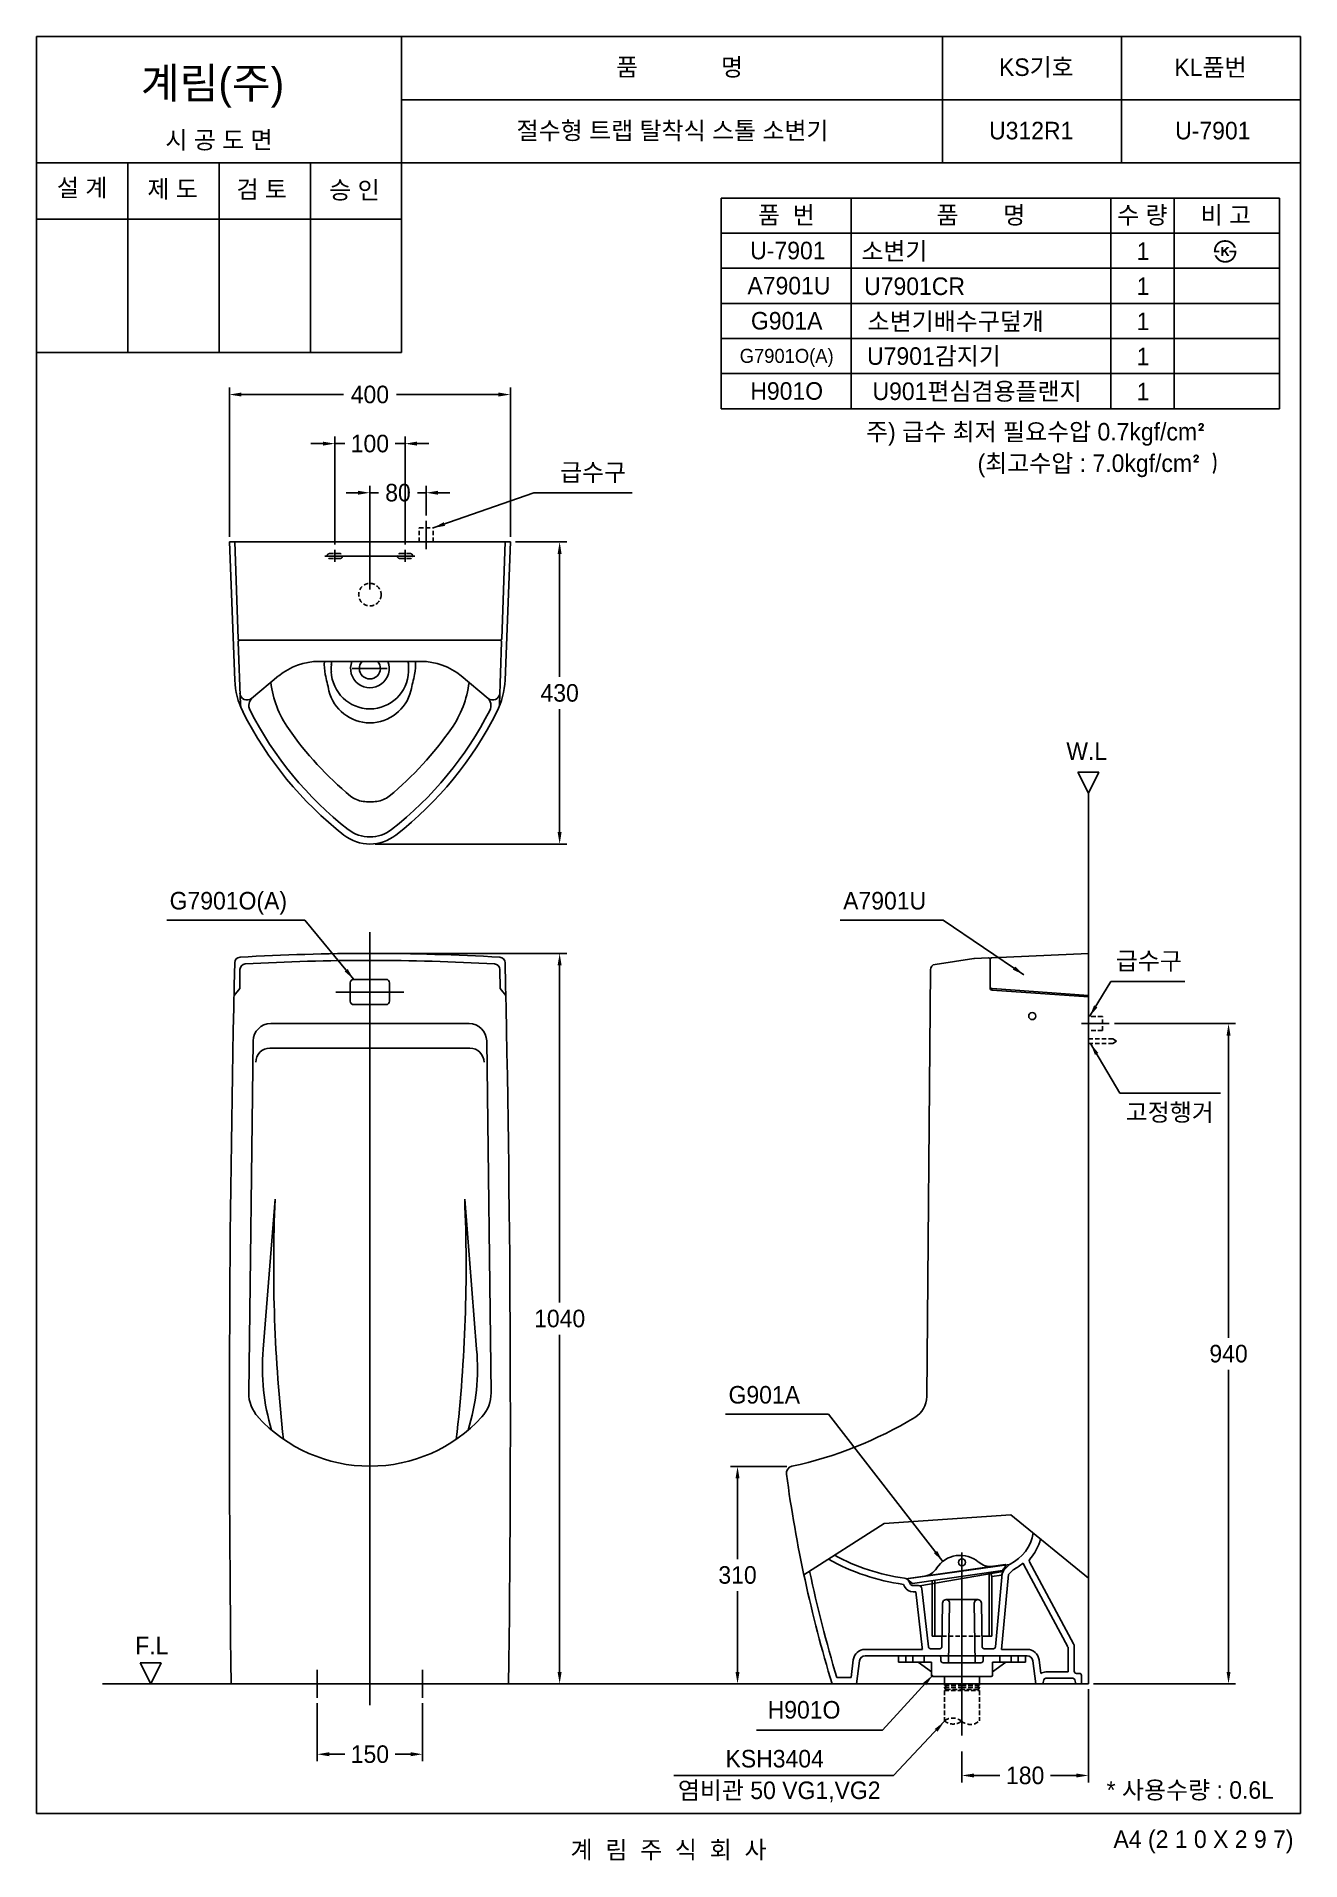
# Model space of a CAD drawing. Header units: millimetres. Extents: x 0 to 1800, y -67 to 2530.
import ezdxf
from ezdxf.enums import TextEntityAlignment as Align
from ezdxf.lldxf.tags import DXFTag

# ---------------------------------------------------------------- set-up
doc = ezdxf.new("R2010")
doc.units = ezdxf.units.MM
doc.linetypes.add('DASHED2', pattern=[9.525, 6.35, -3.175])
for name, color, linetype in [('TEXT', 7, 'Continuous'), ('내부선 및 부속', 4, 'Continuous'), ('도각라인', 255, 'Continuous'), ('외형선', 3, 'Continuous'), ('점선', 6, 'DASHED2'), ('중심선', 1, 'DASHED'), ('치수선', 7, 'Continuous')]:
    doc.layers.add(name, color=color, linetype=linetype)
doc.styles.add('____', font='')
doc.styles.add('타이틀', font='H2GTRM.TTF', dxfattribs={"height": 25})
doc.styles.get('____').set_extended_font_data('굴림')
tags = doc.linetypes.add('DASHDOT', pattern=[70, 31, -13, 13, -13]).pattern_tags.tags
tags[10:11] = [DXFTag(74, 4), DXFTag(75, 0), DXFTag(340, '0'), DXFTag(46, 0.0), DXFTag(50, 0.0), DXFTag(44, 0.0), DXFTag(45, 0.0)]
tags[8:9] = [DXFTag(74, 4), DXFTag(75, 0), DXFTag(340, '0'), DXFTag(46, 0.0), DXFTag(50, 0.0), DXFTag(44, 0.0), DXFTag(45, 0.0)]
tags[6:7] = [DXFTag(74, 4), DXFTag(75, 0), DXFTag(340, '0'), DXFTag(46, 0.0), DXFTag(50, 0.0), DXFTag(44, 0.0), DXFTag(45, 0.0)]
tags[4:5] = [DXFTag(74, 4), DXFTag(75, 0), DXFTag(340, '0'), DXFTag(46, 0.0), DXFTag(50, 0.0), DXFTag(44, 0.0), DXFTag(45, 0.0)]
tags = doc.linetypes.add('DASHED', pattern=[25.72, 12.86, -12.86]).pattern_tags.tags
tags[6:7] = [DXFTag(74, 4), DXFTag(75, 0), DXFTag(340, '0'), DXFTag(46, 0.0), DXFTag(50, 0.0), DXFTag(44, 0.0), DXFTag(45, 0.0)]
tags[4:5] = [DXFTag(74, 4), DXFTag(75, 0), DXFTag(340, '0'), DXFTag(46, 0.0), DXFTag(50, 0.0), DXFTag(44, 0.0), DXFTag(45, 0.0)]
doc.dimstyles.new('MSADIM', dxfattribs={"dimtxt": 33, "dimasz": 17, "dimexe": 10, "dimexo": 7.5, "dimgap": 10, "dimtad": 0, "dimtih": 1, "dimtoh": 1, "dimdec": 0, "dimzin": 1, "dimdsep": 46, "dimtxsty": '____', "dimcen": 11.25, "dimadec": 0, "dimazin": 0, "dimtfac": 1, "dimtdec": 0, "dimtix": 1, "dimtmove": 0, "dimatfit": 3, "dimfxl": 0, "dimtolj": 1, "dimtzin": 1, "dimarcsym": 0})

# ---------------------------------------------------------------- blocks, each defined once
blk = doc.blocks.new('*D1')
at = {"layer": '치수선', "color": 0, "linetype": 'Continuous', "lineweight": -2}
for p, q in [((457.8, 1880.4), (440.8, 1880.4)), ((474.8, 1742.8), (474.8, 1890.4)), ((474.8, 1880.4), (487.2, 1880.4)), ((554.8, 1880.4), (542.5, 1880.4)), ((554.8, 1848.1), (554.8, 1890.4)), ((571.8, 1880.4), (588.8, 1880.4))]:
    blk.add_line(p, q, dxfattribs=at)
at = {"layer": '치수선', "color": 0, "linetype": 'Continuous'}
for points in [[(457.8, 1883.2), (457.8, 1877.6), (474.8, 1880.4)], [(571.8, 1883.2), (571.8, 1877.6), (554.8, 1880.4)]]:
    blk.add_solid(points, dxfattribs=at)
at = {"layer": '치수선', "color": 0, "linetype": 'Continuous', "insert": (514.8, 1880.4), "char_height": 25, "attachment_point": 5, "style": '____'}
blk.add_mtext('\\A1;80', dxfattribs=at)
blk = doc.blocks.new('*D2')
at = {"layer": '치수선', "color": 0, "linetype": 'Continuous', "lineweight": -2}
for p, q in [((407.8, 1950.3), (390.8, 1950.3)), ((424.8, 1806.6), (424.8, 1960.3)), ((424.8, 1950.3), (438.9, 1950.3)), ((524.8, 1950.3), (510.8, 1950.3)), ((524.8, 1806.6), (524.8, 1960.3)), ((541.8, 1950.3), (558.8, 1950.3))]:
    blk.add_line(p, q, dxfattribs=at)
at = {"layer": '치수선', "color": 0, "linetype": 'Continuous'}
for points in [[(407.8, 1953.2), (407.8, 1947.5), (424.8, 1950.3)], [(541.8, 1953.2), (541.8, 1947.5), (524.8, 1950.3)]]:
    blk.add_solid(points, dxfattribs=at)
at = {"layer": '치수선', "color": 0, "linetype": 'Continuous', "insert": (474.8, 1950.3), "char_height": 25, "attachment_point": 5, "style": '____'}
blk.add_mtext('\\A1;100', dxfattribs=at)
blk = doc.blocks.new('*D3')
at = {"layer": '치수선', "color": 0, "linetype": 'Continuous', "lineweight": -2}
for p, q in [((274.8, 1817.8), (274.8, 2030.2)), ((674.8, 1817.8), (674.8, 2030.2)), ((291.8, 2020.2), (437.2, 2020.2)), ((657.8, 2020.2), (512.5, 2020.2))]:
    blk.add_line(p, q, dxfattribs=at)
at = {"layer": '치수선', "color": 0, "linetype": 'Continuous'}
for points in [[(291.8, 2023.1), (291.8, 2017.4), (274.8, 2020.2)], [(657.8, 2023.1), (657.8, 2017.4), (674.8, 2020.2)]]:
    blk.add_solid(points, dxfattribs=at)
at = {"layer": '치수선', "color": 0, "linetype": 'Continuous', "insert": (474.8, 2020.2), "char_height": 25, "attachment_point": 5, "style": '____'}
blk.add_mtext('\\A1;400', dxfattribs=at)
blk = doc.blocks.new('*D4')
at = {"layer": '치수선', "color": 0, "linetype": 'Continuous', "lineweight": -2}
for p, q in [((682.3, 1810.3), (755, 1810.3)), ((745, 1793.3), (745, 1618.1)), ((745, 1397.3), (745, 1572.4)), ((482.3, 1380.3), (755, 1380.3))]:
    blk.add_line(p, q, dxfattribs=at)
at = {"layer": '치수선', "color": 0, "linetype": 'Continuous'}
for points in [[(742.1, 1793.3), (747.8, 1793.3), (745, 1810.3)], [(742.1, 1397.3), (747.8, 1397.3), (745, 1380.3)]]:
    blk.add_solid(points, dxfattribs=at)
at = {"layer": '치수선', "color": 0, "linetype": 'Continuous', "insert": (745, 1595.3), "char_height": 25, "attachment_point": 5, "style": '____'}
blk.add_mtext('\\A1;430', dxfattribs=at)
blk = doc.blocks.new('*D5')
at = {"layer": '치수선', "color": 0, "linetype": 'Continuous', "lineweight": -2}
for p, q in [((482.3, 1224.6), (755, 1224.6)), ((745, 1207.6), (745, 727.4)), ((745, 201.6), (745, 681.7)), ((742.6, 184.6), (755, 184.6))]:
    blk.add_line(p, q, dxfattribs=at)
at = {"layer": '치수선', "color": 0, "linetype": 'Continuous'}
for points in [[(742.1, 1207.6), (747.8, 1207.6), (745, 1224.6)], [(742.1, 201.6), (747.8, 201.6), (745, 184.6)]]:
    blk.add_solid(points, dxfattribs=at)
at = {"layer": '치수선', "color": 0, "linetype": 'Continuous', "insert": (745, 704.6), "char_height": 25, "attachment_point": 5, "style": '____'}
blk.add_mtext('\\A1;1040', dxfattribs=at)
blk = doc.blocks.new('*D6')
at = {"layer": '치수선', "color": 0, "linetype": 'Continuous', "lineweight": -2}
for p, q in [((1068.3, 494.3), (988.3, 494.3)), ((998.3, 477.3), (998.3, 362.3)), ((998.3, 201.6), (998.3, 316.6)), ((1045.2, 184.6), (988.3, 184.6))]:
    blk.add_line(p, q, dxfattribs=at)
at = {"layer": '치수선', "color": 0, "linetype": 'Continuous'}
for points in [[(995.5, 477.3), (1001.1, 477.3), (998.3, 494.3)], [(995.5, 201.6), (1001.1, 201.6), (998.3, 184.6)]]:
    blk.add_solid(points, dxfattribs=at)
at = {"layer": '치수선', "color": 0, "linetype": 'Continuous', "insert": (998.3, 339.5), "char_height": 25, "attachment_point": 5, "style": '____'}
blk.add_mtext('\\A1;310', dxfattribs=at)
blk = doc.blocks.new('*D7')
at = {"layer": '치수선', "color": 0, "linetype": 'Continuous', "lineweight": -2}
for p, q in [((1497.9, 177.1), (1497.9, 44.2)), ((1317.9, 88.3), (1317.9, 44.2)), ((1334.9, 54.2), (1372, 54.2)), ((1480.9, 54.2), (1443.8, 54.2))]:
    blk.add_line(p, q, dxfattribs=at)
at = {"layer": '치수선', "color": 0, "linetype": 'Continuous'}
for points in [[(1334.9, 57), (1334.9, 51.3), (1317.9, 54.2)], [(1480.9, 57), (1480.9, 51.3), (1497.9, 54.2)]]:
    blk.add_solid(points, dxfattribs=at)
at = {"layer": '치수선', "color": 0, "linetype": 'Continuous', "insert": (1407.9, 54.2), "char_height": 25, "attachment_point": 5, "style": '____'}
blk.add_mtext('\\A1;180', dxfattribs=at)
blk = doc.blocks.new('*D8')
at = {"layer": '치수선', "color": 0, "linetype": 'Continuous', "lineweight": -2}
for p, q in [((399.8, 157.1), (399.8, 74.4)), ((549.8, 157.1), (549.8, 74.4)), ((416.8, 84.4), (438.9, 84.4)), ((532.8, 84.4), (510.8, 84.4))]:
    blk.add_line(p, q, dxfattribs=at)
at = {"layer": '치수선', "color": 0, "linetype": 'Continuous'}
for points in [[(416.8, 87.3), (416.8, 81.6), (399.8, 84.4)], [(532.8, 87.3), (532.8, 81.6), (549.8, 84.4)]]:
    blk.add_solid(points, dxfattribs=at)
at = {"layer": '치수선', "color": 0, "linetype": 'Continuous', "insert": (474.8, 84.4), "char_height": 25, "attachment_point": 5, "style": '____'}
blk.add_mtext('\\A1;150', dxfattribs=at)
blk = doc.blocks.new('*D9')
at = {"layer": '치수선', "color": 0, "linetype": 'Continuous', "lineweight": -2}
for p, q in [((1535.2, 1124.6), (1707.5, 1124.6)), ((1697.5, 1107.6), (1697.5, 677.4)), ((1697.5, 201.6), (1697.5, 631.7)), ((1505.4, 184.6), (1707.5, 184.6))]:
    blk.add_line(p, q, dxfattribs=at)
at = {"layer": '치수선', "color": 0, "linetype": 'Continuous'}
for points in [[(1694.7, 1107.6), (1700.3, 1107.6), (1697.5, 1124.6)], [(1694.7, 201.6), (1700.3, 201.6), (1697.5, 184.6)]]:
    blk.add_solid(points, dxfattribs=at)
at = {"layer": '치수선', "color": 0, "linetype": 'Continuous', "insert": (1697.5, 654.6), "char_height": 25, "attachment_point": 5, "style": '____'}
blk.add_mtext('\\A1;940', dxfattribs=at)

msp = doc.modelspace()

# ---------------------------------------------------------------- hatches: boundary and pattern name
at = {"layer": 'TEXT'}
for points in [[(1676.6, 2222.8), (1676.6, 2223.2), (1676.6, 2223.6), (1676.5, 2224), (1676.6, 2224.4), (1676.6, 2224.8), (1676.6, 2225.2), (1676.6, 2225.6), (1676.7, 2226), (1676.7, 2226.4), (1676.8, 2226.8), (1676.8, 2227.2), (1676.9, 2227.6), (1677, 2228), (1677.1, 2228.4), (1677.2, 2228.8), (1677.3, 2229.1), (1677.4, 2229.5), (1677.5, 2229.9), (1677.7, 2230.3), (1677.8, 2230.6), (1678, 2231), (1678.1, 2231.4), (1678.3, 2231.7), (1678.5, 2232.1), (1678.7, 2232.4), (1678.9, 2232.7), (1679.1, 2233.1), (1679.3, 2233.4), (1679.5, 2233.7), (1679.7, 2234), (1680, 2234.3), (1680.5, 2234.9), (1680.8, 2235.2), (1681, 2235.5), (1681.3, 2235.8), (1681.6, 2236.1), (1681.9, 2236.4), (1682.2, 2236.6), (1682.5, 2236.9), (1682.8, 2237.1), (1683.2, 2237.4), (1683.5, 2237.6), (1683.8, 2237.8), (1684.2, 2238), (1684.5, 2238.2), (1684.9, 2238.4), (1685.2, 2238.6), (1685.7, 2238.7), (1686.1, 2238.9), (1686.5, 2239.1), (1686.9, 2239.2), (1687.3, 2239.4), (1687.8, 2239.5), (1688.2, 2239.6), (1688.6, 2239.7), (1689.1, 2239.8), (1689.5, 2239.9), (1690, 2239.9), (1690.5, 2240), (1691, 2240), (1691.4, 2240.1), (1691.9, 2240.1), (1692.4, 2240.1), (1693.2, 2240.1), (1693.6, 2240.1), (1693.9, 2240), (1694.3, 2240), (1694.7, 2240), (1695, 2239.9), (1695.4, 2239.9), (1695.7, 2239.8), (1696.1, 2239.7), (1696.4, 2239.7), (1696.8, 2239.6), (1697.1, 2239.5), (1697.4, 2239.4), (1697.8, 2239.3), (1698.1, 2239.2), (1698.4, 2239.1), (1698.7, 2239), (1699, 2238.9), (1699.4, 2238.7), (1699.7, 2238.6), (1700, 2238.5), (1700.3, 2238.3), (1700.6, 2238.2), (1700.8, 2238), (1701.1, 2237.8), (1701.4, 2237.7), (1701.7, 2237.5), (1702, 2237.3), (1702.2, 2237.1), (1702.5, 2236.9), (1702.8, 2236.7), (1703.2, 2236.4), (1703.6, 2236), (1704, 2235.6), (1704.4, 2235.2), (1704.8, 2234.8), (1705.1, 2234.4), (1705.5, 2234), (1705.8, 2233.6), (1706.1, 2233.1), (1706.4, 2232.6), (1706.7, 2232.2), (1707, 2231.7), (1707.3, 2231.1), (1707.5, 2230.6), (1707.8, 2230.1), (1708, 2229.5), (1708, 2229.5), (1704.9, 2229.5), (1704.9, 2229.5), (1704.8, 2229.7), (1704.8, 2229.9), (1704.7, 2230.1), (1704.6, 2230.2), (1704.6, 2230.4), (1704.5, 2230.6), (1704.4, 2230.7), (1704.3, 2230.9), (1704.2, 2231.1), (1704.1, 2231.2), (1704, 2231.4), (1703.9, 2231.6), (1703.8, 2231.7), (1703.7, 2231.9), (1703.6, 2232.1), (1703.5, 2232.2), (1703.3, 2232.4), (1703.2, 2232.6), (1702.9, 2232.9), (1702.7, 2233.2), (1702.4, 2233.5), (1702.1, 2233.8), (1701.7, 2234.1), (1701.4, 2234.4), (1701, 2234.7), (1700.8, 2234.9), (1700.6, 2235.1), (1700.3, 2235.2), (1700.1, 2235.4), (1699.9, 2235.5), (1699.6, 2235.7), (1699.4, 2235.8), (1699.1, 2236), (1698.9, 2236.1), (1698.6, 2236.2), (1698.4, 2236.4), (1698.1, 2236.5), (1697.9, 2236.6), (1697.6, 2236.7), (1697.4, 2236.8), (1697.1, 2236.9), (1696.8, 2237), (1696.6, 2237), (1696.3, 2237.1), (1696.1, 2237.2), (1695.8, 2237.3), (1695.5, 2237.3), (1695.2, 2237.4), (1695, 2237.4), (1694.7, 2237.5), (1694.4, 2237.5), (1694.1, 2237.5), (1693.8, 2237.6), (1693.6, 2237.6), (1693.3, 2237.6), (1693, 2237.6), (1692.7, 2237.6), (1692.3, 2237.6), (1692, 2237.6), (1691.7, 2237.6), (1691.3, 2237.5), (1691, 2237.5), (1690.7, 2237.5), (1690.3, 2237.4), (1690, 2237.4), (1689.7, 2237.3), (1689.4, 2237.3), (1689.1, 2237.2), (1688.8, 2237.1), (1688.5, 2237), (1688.2, 2237), (1687.9, 2236.9), (1687.6, 2236.8), (1687.3, 2236.7), (1687, 2236.5), (1686.7, 2236.4), (1686.5, 2236.3), (1686.2, 2236.2), (1685.9, 2236), (1685.6, 2235.9), (1685.4, 2235.7), (1685.1, 2235.6), (1684.9, 2235.4), (1684.6, 2235.2), (1684.4, 2235), (1684.1, 2234.9), (1683.9, 2234.7), (1683.7, 2234.5), (1683.4, 2234.3), (1683.2, 2234), (1683, 2233.8), (1682.7, 2233.6), (1682.5, 2233.4), (1682.3, 2233.1), (1682.1, 2232.9), (1681.9, 2232.6), (1681.7, 2232.4), (1681.6, 2232.1), (1681.4, 2231.9), (1681.2, 2231.6), (1681.1, 2231.4), (1680.9, 2231.1), (1680.8, 2230.8), (1680.6, 2230.5), (1680.5, 2230.3), (1680.4, 2230), (1680.3, 2229.7), (1680.2, 2229.4), (1680, 2229.1), (1680, 2228.8), (1679.9, 2228.5), (1679.8, 2228.2), (1679.7, 2227.8), (1679.6, 2227.5), (1679.6, 2227.2), (1679.5, 2226.9), (1679.5, 2226.5), (1679.4, 2226.2), (1679.4, 2225.8), (1679.4, 2225.5), (1679.3, 2225.1), (1679.3, 2225.1), (1684.5, 2225.1), (1684.5, 2225.1), (1684.5, 2225.1), (1684.5, 2222.8), (1684.5, 2222.8), (1684.5, 2222.8), (1676.6, 2222.8)], [(1708.7, 2225.1), (1708.8, 2224.7), (1708.7, 2224.3), (1708.7, 2223.8), (1708.7, 2223.4), (1708.7, 2223), (1708.6, 2222.5), (1708.6, 2222.1), (1708.5, 2221.7), (1708.5, 2221.3), (1708.4, 2220.9), (1708.3, 2220.4), (1708.2, 2220), (1708.1, 2219.6), (1708, 2219.2), (1707.8, 2218.8), (1707.7, 2218.4), (1707.6, 2218), (1707.4, 2217.6), (1707.3, 2217.3), (1707.1, 2216.9), (1706.9, 2216.5), (1706.7, 2216.2), (1706.6, 2215.8), (1706.4, 2215.5), (1706.2, 2215.1), (1705.9, 2214.8), (1705.7, 2214.5), (1705.5, 2214.2), (1705.3, 2213.8), (1705, 2213.5), (1704.8, 2213.2), (1704.5, 2212.9), (1704.2, 2212.6), (1704, 2212.4), (1703.7, 2212.1), (1703.4, 2211.8), (1703.1, 2211.6), (1702.8, 2211.3), (1702.5, 2211.1), (1702.2, 2210.8), (1701.9, 2210.6), (1701.6, 2210.4), (1701.2, 2210.2), (1700.9, 2210), (1700.6, 2209.8), (1700.2, 2209.6), (1699.9, 2209.4), (1699.5, 2209.3), (1699.2, 2209.1), (1698.8, 2209), (1698.4, 2208.8), (1698, 2208.7), (1697.7, 2208.6), (1697.3, 2208.5), (1696.9, 2208.4), (1696.5, 2208.3), (1696.1, 2208.2), (1695.7, 2208.1), (1695.3, 2208.1), (1694.9, 2208), (1694.5, 2208), (1694.1, 2208), (1693.7, 2207.9), (1693.3, 2207.9), (1692.6, 2207.9), (1692, 2208), (1691.3, 2208), (1690.7, 2208.1), (1690.1, 2208.2), (1689.8, 2208.2), (1689.5, 2208.3), (1689.2, 2208.3), (1688.9, 2208.4), (1688.6, 2208.5), (1688.3, 2208.6), (1688, 2208.6), (1687.7, 2208.7), (1687.4, 2208.8), (1687.1, 2208.9), (1686.8, 2209), (1686.6, 2209.1), (1686.3, 2209.2), (1686, 2209.4), (1685.7, 2209.5), (1685.5, 2209.6), (1685.2, 2209.7), (1684.9, 2209.9), (1684.7, 2210), (1684.4, 2210.2), (1684.1, 2210.3), (1683.6, 2210.7), (1683.4, 2210.8), (1683.1, 2211), (1682.8, 2211.2), (1682.6, 2211.4), (1682.4, 2211.6), (1682.1, 2211.8), (1681.9, 2212), (1681.6, 2212.2), (1681.4, 2212.5), (1681.2, 2212.7), (1681, 2212.9), (1680.8, 2213.1), (1680.5, 2213.4), (1680.3, 2213.6), (1680.1, 2213.9), (1679.9, 2214.1), (1679.7, 2214.4), (1679.6, 2214.6), (1679.4, 2214.9), (1679.2, 2215.2), (1679, 2215.5), (1678.8, 2215.7), (1678.7, 2216), (1678.5, 2216.3), (1678.3, 2216.6), (1678.2, 2216.9), (1678, 2217.2), (1677.8, 2217.8), (1677.5, 2218.5), (1677.5, 2218.5), (1680.4, 2218.5), (1680.4, 2218.5), (1680.7, 2218.1), (1680.9, 2217.6), (1681.1, 2217.2), (1681.4, 2216.9), (1681.6, 2216.5), (1681.9, 2216.1), (1682.1, 2215.8), (1682.4, 2215.4), (1682.7, 2215.1), (1682.9, 2214.8), (1683.2, 2214.5), (1683.5, 2214.2), (1683.8, 2213.9), (1684.1, 2213.6), (1684.4, 2213.3), (1684.7, 2213.1), (1684.9, 2212.9), (1685.2, 2212.7), (1685.4, 2212.6), (1685.6, 2212.4), (1685.9, 2212.3), (1686.1, 2212.1), (1686.3, 2212), (1686.6, 2211.9), (1686.8, 2211.7), (1687.1, 2211.6), (1687.3, 2211.5), (1687.6, 2211.4), (1687.9, 2211.3), (1688.1, 2211.2), (1688.4, 2211.1), (1688.7, 2211), (1688.9, 2211), (1689.2, 2210.9), (1689.5, 2210.8), (1689.8, 2210.8), (1690, 2210.7), (1690.3, 2210.7), (1690.6, 2210.6), (1690.9, 2210.6), (1691.2, 2210.6), (1691.5, 2210.5), (1691.8, 2210.5), (1692.1, 2210.5), (1692.4, 2210.5), (1692.7, 2210.5), (1693, 2210.5), (1693.9, 2210.5), (1694.1, 2210.6), (1694.4, 2210.6), (1694.7, 2210.6), (1694.9, 2210.6), (1695.2, 2210.7), (1695.5, 2210.7), (1695.7, 2210.8), (1696, 2210.8), (1696.3, 2210.9), (1696.5, 2210.9), (1696.8, 2211), (1697, 2211.1), (1697.3, 2211.2), (1697.5, 2211.2), (1697.8, 2211.3), (1698, 2211.4), (1698.3, 2211.5), (1698.5, 2211.6), (1698.8, 2211.8), (1699, 2211.9), (1699.2, 2212), (1699.5, 2212.1), (1699.7, 2212.3), (1699.9, 2212.4), (1700.2, 2212.6), (1700.4, 2212.7), (1700.6, 2212.9), (1700.9, 2213), (1701.1, 2213.2), (1701.3, 2213.4), (1701.6, 2213.6), (1701.8, 2213.8), (1702, 2214), (1702.3, 2214.3), (1702.5, 2214.5), (1702.7, 2214.8), (1702.9, 2215), (1703.2, 2215.3), (1703.3, 2215.5), (1703.5, 2215.8), (1703.7, 2216), (1703.9, 2216.3), (1704.1, 2216.6), (1704.2, 2216.9), (1704.4, 2217.2), (1704.5, 2217.4), (1704.7, 2217.7), (1704.8, 2218), (1704.9, 2218.3), (1705.1, 2218.7), (1705.2, 2219), (1705.3, 2219.3), (1705.4, 2219.6), (1705.5, 2220), (1705.6, 2220.3), (1705.6, 2220.6), (1705.7, 2221), (1705.8, 2221.3), (1705.8, 2221.7), (1705.9, 2222.1), (1705.9, 2222.4), (1705.9, 2222.8), (1705.9, 2222.8), (1698.5, 2222.8), (1698.5, 2222.8), (1698.5, 2222.8), (1698.5, 2225.1), (1698.5, 2225.1), (1698.5, 2225.1), (1708.7, 2225.1)], [(1690.3, 2225.8), (1695.1, 2230.2), (1699, 2230.2), (1693.6, 2225.2), (1698.7, 2217.7), (1695.3, 2217.7), (1691.7, 2223.4), (1690.3, 2222.2), (1690.3, 2217.7), (1687.4, 2217.7), (1687.4, 2230.3), (1690.3, 2230.3)]]:
    msp.add_hatch(color=256, dxfattribs=at).paths.add_polyline_path(points, flags=0)

# ---------------------------------------------------------------- linework, layer by layer
at = {"layer": '내부선 및 부속', "linetype": 'Continuous'}
for p, q in [((282.3, 1810.3), (287.1, 1672.2)), ((667.3, 1810.3), (662.5, 1672.2)), ((287.3, 1668.2), (290.4, 1579.1)), ((289.3, 1670.3), (660.4, 1670.3)), ((662.4, 1668.2), (659.3, 1579.1)), ((289.5, 1174.6), (289.8, 1201.6)), ((660.2, 1174.6), (659.8, 1201.7)), ((1357.9, 1216.5), (1357.9, 1175.4)), ((281.3, 1164.6), (289.5, 1174.6)), ((446.8, 1156.6), (446.8, 1182.6)), ((497.8, 1187.6), (451.8, 1187.6)), ((502.8, 1156.6), (502.8, 1182.6)), ((668.4, 1164.6), (660.2, 1174.6)), ((1360.7, 1174.4), (1497.9, 1164.6)), ((1360.7, 1172.4), (1497.9, 1162.6)), ((497.8, 1151.6), (451.8, 1151.6)), ((617.3, 1089.6), (332.3, 1089.6)), ((339.8, 874.6), (322.9, 660.9)), ((609.8, 874.6), (626.7, 660.9)), ((1207.2, 413), (1387.6, 425.3)), ((1387.6, 425.3), (1497.9, 335.2)), ((1092.9, 339.7), (1207.2, 413)), ((1385.7, 354.6), (1238.7, 334.3)), ((1241.3, 334.6), (1379.3, 354.6)), ((1247.4, 327.6), (1375.4, 346.1)), ((1376, 344.7), (1258, 324.2)), ((1356.4, 252.6), (1356.4, 343.4)), ((1360.4, 337.6), (1358.4, 343.7)), ((1360.4, 337.6), (1374.4, 339.6)), ((1375.1, 341.7), (1365.7, 237.3)), ((1384.1, 340.5), (1374.4, 233.6)), ((1384.4, 353.6), (1377.5, 346.6)), ((1390.7, 347.1), (1384.1, 340.5)), ((1406, 354), (1468.8, 237.5)), ((1413.9, 358.2), (1476.7, 241.8)), ((1234.5, 326.3), (1236, 323.3)), ((1240.8, 332.8), (1247.4, 327.6)), ((1242.3, 330.8), (1244, 327.3)), ((1248.5, 324.6), (1255.9, 324.6)), ((1248.5, 315.6), (1252.4, 315.6)), ((1252.4, 315.6), (1261.2, 236.3)), ((1260.9, 320.1), (1270.1, 237.2)), ((1275.4, 330.5), (1275.4, 252.6)), ((1279.4, 252.6), (1279.4, 332.2)), ((1360.4, 337.6), (1360.4, 252.6)), ((1290.3, 299.7), (1289.3, 237.5)), ((1295.3, 304.6), (1340.5, 304.6)), ((1300.3, 299.5), (1298.9, 214.6)), ((1335.5, 299.5), (1336.9, 214.6)), ((1345.5, 299.7), (1346.5, 237.5)), ((1273.1, 234.6), (1286.3, 234.6)), ((1275.4, 252.6), (1289.6, 252.6)), ((1346.2, 252.6), (1360.4, 252.6)), ((1349.5, 234.6), (1362.7, 234.6)), ((1468.9, 202.6), (1468.9, 237)), ((1477.9, 202.6), (1477.9, 237)), ((1163.1, 218.7), (1160, 193.6)), ((1172, 217.6), (1167.9, 184.6)), ((1261.8, 233.6), (1180, 233.6)), ((1284.9, 224.6), (1180, 224.6)), ((1227.4, 224.6), (1227.4, 215.6)), ((1227.4, 224.6), (1317.9, 224.6)), ((1227.4, 215.6), (1274.4, 215.6)), ((1237.9, 224.6), (1237.9, 215.6)), ((1247.9, 224.6), (1247.9, 215.6)), ((1255.5, 215.6), (1274.4, 201.7)), ((1263.9, 224.6), (1263.9, 215.6)), ((1274.4, 215.6), (1274.4, 197.1)), ((1287.9, 221.6), (1287.9, 217.6)), ((1344.9, 214.6), (1290.9, 214.6)), ((1408.4, 224.6), (1317.9, 224.6)), ((1347.9, 221.6), (1347.9, 217.6)), ((1350.9, 224.6), (1410.8, 224.6)), ((1361.4, 215.6), (1361.4, 197.1)), ((1380.3, 215.6), (1361.4, 201.7)), ((1408.4, 215.6), (1361.4, 215.6)), ((1371.9, 224.6), (1371.9, 215.6)), ((1374.4, 233.6), (1410.8, 233.6)), ((1387.9, 224.6), (1387.9, 215.6)), ((1397.9, 224.6), (1397.9, 215.6)), ((1408.4, 224.6), (1408.4, 215.6)), ((1418.8, 217.6), (1422.9, 184.6)), ((1427.7, 218.7), (1430.1, 199.2)), ((1139.6, 193.6), (1160, 193.6)), ((1276.4, 195.1), (1317.9, 195.1)), ((1293.2, 184.6), (1293.2, 195.1)), ((1359.4, 195.1), (1317.9, 195.1)), ((1342.7, 184.6), (1342.7, 195.1)), ((1432.9, 184.6), (1434.3, 190.3)), ((1437.3, 201.6), (1469, 201.6)), ((1437.3, 192.6), (1475.6, 192.6)), ((1478.5, 190.3), (1479.9, 184.6)), ((1480.9, 199.6), (1484.9, 199.6)), ((1487.9, 196.6), (1487.9, 184.6))]:
    msp.add_line(p, q, dxfattribs=at)
at = {"layer": '내부선 및 부속', "linetype": 'Continuous', "flags": 128}
for points in [[(660.4, 1670.3, -0.424456), (662.4, 1668.2)], [(662.5, 1672.2, -0.404045), (660.5, 1670.3)], [(538.4, 1621.8, -0.007437), (533.1, 1598.6)], [(616, 1610.3, -0.122373), (590.8, 1544.6)], [(590.8, 1544.6, -0.067599), (502.4, 1448.6)], [(474.8, 1440.3, -0.032768), (465, 1440.9)], [(502.4, 1448.6, -0.140955), (484.6, 1440.9)], [(289.8, 1201.6, -0.397765), (297.4, 1209.6)], [(652.3, 1209.6, -0.394167), (659.8, 1201.7)], [(497.8, 1187.6, -0.414214), (502.8, 1182.6)], [(502.8, 1156.6, -0.414214), (497.8, 1151.6)], [(617.3, 1089.6, -0.414214), (637.3, 1069.6)], [(351.7, 533, -0.038895), (339.8, 874.6)], [(334.9, 546, -0.097185), (322.9, 660.9)], [(1281.9, 349.2, -0.217506), (1264.4, 337.9)], [(1379.3, 354.6, -0.61633), (1380.3, 353.1)], [(1248.5, 315.6, -0.284079), (1236, 323.3)], [(1236.2, 335.1, -0.248183), (1242.3, 330.8)], [(1248.5, 324.6, -0.284079), (1244, 327.3)], [(1255.9, 324.6, -0.382162), (1260.9, 320.1)], [(1274.3, 331.5, -0.457025), (1275.4, 330.5)], [(1349.5, 234.6, -0.409341), (1346.5, 237.5)], [(1476.7, 241.8, -0.124747), (1477.9, 237)], [(1284.9, 224.6, -0.414214), (1287.9, 221.6)], [(1347.9, 221.6, -0.414214), (1350.9, 224.6)], [(1410.8, 233.6, -0.378242), (1427.7, 218.7)], [(1410.8, 224.6, -0.378242), (1418.8, 217.6)], [(1475.6, 192.6, -0.344151), (1478.5, 190.3)], [(1484.9, 199.6, -0.414214), (1487.9, 196.6)]]:
    msp.add_lwpolyline(points, format="xyb", dxfattribs=at)
at = {"layer": '내부선 및 부속', "linetype": 'Continuous'}
for centre in [(1417.9, 1135.3), (1317.9, 357.6)]:
    msp.add_circle(centre, 5, dxfattribs=at)
for centre, radius, start, end in [((289.1, 1672.3), 2, 181.9963, 270), ((289.3, 1668.3), 2, 90, 181.9963), ((474.8, 1635.3), 65, 175.5883, 191.986), ((474.8, 1632.8), 55, 172.2046, 177.9167), ((474.8, 1630.3), 27.5, 158.6763, 21.3237), ((474.8, 1630.3), 15, 138.1897, 41.8103), ((474.8, 1632.8), 55, 2.0833, 7.7954), ((474.8, 1635.3), 65, 348.014, 4.4117), ((478.4, 1628.1), 145.8, 187.0237, 214.9309), ((1193.8, 1787.9), 800, 191.986, 193.6903), ((544.8, 1630.3), 125, 177.9167, 182.0833), ((474.8, 1627.7), 55, 182.0833, 357.9167), ((404.8, 1630.3), 125, 357.9167, 2.0833), ((474.8, 1612.8), 60, 193.6903, 346.3097), ((756.4, 1822.3), 485, 214.9309, 230.3998), ((469.6, 1475.6), 35, 230.3998, 262.4929), ((474.8, 1515.3), 75, 270, 277.5071), ((474.8, -1928.8), 3143.4, 86.7638, 93.2362), ((451.8, 1182.6), 5, 90, 180), ((1360.9, 1177.4), 3, 180, 265.9144), ((1360.9, 1175.4), 3, 180, 265.9144), ((451.8, 1156.6), 5, 180, 270), ((332.3, 1069.6), 20, 90, 180), ((-1588.2, 780.2), 2200, 353.5481, 2.4577), ((328, 633.9), 300, 342.9443, 5.1483), ((1360, 408.9), 60, 296.2658, 350.8951), ((1360, 408.9), 72, 318.9271, 345.4932), ((1275, 622.5), 290, 241.4773, 262.318), ((1315.5, 327.6), 40, 49.162, 147.3306), ((2951.1, 736.1), 1891, 191.9392, 196.6729), ((1275, 622.5), 299, 240.5334, 262.2166), ((1358.1, 376.8), 25, 229.162, 278.2463), ((1238.4, 407), 151.8, 333.6447, 339.2533), ((1383.1, 341), 8, 135, 174.8056), ((1347.9, 370.6), 36.8, 318.3824, 331.6561), ((1390.1, 348), 8, 116.2658, 135), ((1360, 408.9), 69, 296.4033, 310.6428), ((1416.6, 359.7), 12, 194.8713, 208.3383), ((1416.6, 359.7), 3, 138.9271, 208.3383), ((1241.4, 333.6), 1, 98.2462, 231.7681), ((1295.3, 299.6), 5, 359.0452, 179.0452), ((1340.5, 299.6), 5, 0.9548, 180.9549), ((1273.1, 237.6), 12, 186.3408, 199.4712), ((1273.1, 237.6), 3, 186.3402, 270), ((1286.3, 237.6), 3, 270, 359.0452), ((1362.7, 237.6), 3, 270, 354.8056), ((1180, 216.6), 17, 90, 172.875), ((1180, 216.6), 8, 90, 172.875), ((1290.9, 217.6), 3, 180, 270), ((1344.9, 217.6), 3, 270, 0), ((1276.4, 197.1), 2, 180, 270), ((1359.4, 197.1), 2, 270, 0), ((1437.3, 189.6), 12, 90, 126.311), ((1437.3, 189.6), 3, 90, 165.9638), ((1480.9, 202.6), 12, 180, 184.7802), ((1480.9, 202.6), 3, 180, 270)]:
    msp.add_arc(centre, radius, start, end, dxfattribs=at)
for p in [(1298.8, 304.6), (1337, 304.6), (1337, 304.6)]:
    msp.add_point(p, dxfattribs=at)
at = {"layer": '도각라인', "color": 7}
for p, q in [((0, 0), (0, 2530)), ((0, 2530), (1800, 2530)), ((520, 2080), (520, 2530)), ((1290, 2350), (1290, 2530)), ((1545, 2350), (1545, 2530)), ((1800, 2530), (1800, 0)), ((520, 2440), (1800, 2440)), ((0, 2350), (1800, 2350)), ((130, 2080), (130, 2350)), ((260, 2080), (260, 2350)), ((390, 2080), (390, 2350)), ((975, 2300), (1770, 2300)), ((975, 2000), (975, 2300)), ((1160, 2000), (1160, 2300)), ((1530, 2000), (1530, 2300)), ((1620, 2000), (1620, 2300)), ((1770, 2000), (1770, 2300)), ((0, 2270), (520, 2270)), ((975, 2250), (1770, 2250)), ((975, 2200), (1770, 2200)), ((975, 2150), (1770, 2150)), ((0, 2080), (520, 2080)), ((975, 2100), (1770, 2100)), ((975, 2050), (1770, 2050)), ((975, 2000), (1770, 2000)), ((0, 0), (1800, 0))]:
    msp.add_line(p, q, dxfattribs=at)
at = {"layer": '외형선', "linetype": 'Continuous'}
for p, q in [((274.8, 1810.3), (674.8, 1810.3)), ((274.8, 1810.3), (282.4, 1613.6)), ((674.8, 1810.3), (667.2, 1613.6)), ((402.3, 1640.3), (548.4, 1640.3)), ((306.2, 1587.6), (344.8, 1619.6)), ((643.4, 1587.6), (604.8, 1619.6)), ((1512.9, 1482.8), (1482.9, 1482.8)), ((1482.9, 1482.8), (1497.9, 1452.8)), ((1497.9, 1452.8), (1512.9, 1482.8)), ((1497.9, 1452.8), (1497.9, 184.6)), ((1359.8, 1218.5), (1497.9, 1224.6)), ((1272.9, 1201.2), (1267.9, 593.7)), ((1334.7, 1217.3), (1279.7, 1209)), ((1335.6, 1217.4), (1355.8, 1218.3)), ((616.1, 1124.6), (333.6, 1124.6)), ((308.6, 1099.9), (302.3, 599.1)), ((641.1, 1099.9), (647.3, 599.1)), ((177.7, 214.6), (147.7, 214.6)), ((147.7, 214.6), (162.7, 184.6)), ((162.7, 184.6), (177.7, 214.6)), ((94.2, 184.6), (1497.9, 184.6))]:
    msp.add_line(p, q, dxfattribs=at)
at = {"layer": '외형선', "linetype": 'Continuous', "flags": 128}
for points in [[(547.4, 1640.3, -0.174695), (604.8, 1619.6)], [(294.1, 1568.3, -0.107509), (282.4, 1613.6)], [(641.7, 1589, -0.351153), (645.5, 1570.6)], [(659.8, 1594.9, -0.622692), (643.4, 1587.6)], [(645.5, 1570.6, -0.10909), (505.7, 1400.9)], [(655.6, 1568.3, -0.110323), (511.8, 1393)], [(659.3, 1579.1, -0.095227), (658, 1573.5)], [(659.8, 1219.2, -0.397126), (667.3, 1211.2)], [(667.3, 1211.3, -0.009088), (672.3, 184.6)], [(1355.8, 1218.3, -0.427161), (1357.9, 1216.3)], [(1357.9, 1216.5, -0.401384), (1359.8, 1218.5)], [(616.1, 1124.6, -0.410574), (641.1, 1099.9)], [(315.5, 564.6, -0.190989), (302.3, 599.1)]]:
    msp.add_lwpolyline(points, format="xyb", dxfattribs=at)
at = {"layer": '외형선', "linetype": 'Continuous'}
for centre, radius, start, end in [((402.3, 1550.3), 90, 90, 129.637), ((557.3, 1617.9), 110, 333.2467, 357.7916), ((299.8, 1595.3), 10, 181.9963, 309.637), ((317.5, 1577.4), 15, 129.637, 207.0326), ((305.4, 1579.6), 15, 181.9963, 203.7554), ((758.4, 1802.4), 520, 206.7533, 231.9357), ((758.4, 1802.4), 510, 207.0326, 231.9357), ((474.8, 1440.3), 60, 231.9357, 308.0643), ((474.8, 1440.3), 50, 231.9357, 308.0643), ((474.8, -1928.8), 3153.4, 86.6373, 93.3627), ((28521.2, 560.4), 28246.4, 178.67944, 180.76231), ((290.3, 1211.2), 8, 93.3627, 178.6794), ((1280.9, 1201.1), 8, 98.5842, 180), ((1335.9, 1209.4), 8, 92.5211, 98.5831), ((333.6, 1099.6), 25, 90, 179.2871), ((597.3, 598.4), 50, 317.4622, 0.7129), ((1232.9, 594), 35, 301.0285, 359.5279), ((474.8, 710.8), 216.3, 222.5378, 317.4622), ((952, 1061), 580, 282.3239, 301.0285), ((1077.9, 484.6), 10, 102.3239, 187.6483), ((2951.1, 736.1), 1900, 187.6483, 196.875)]:
    msp.add_arc(centre, radius, start, end, dxfattribs=at)
at = {"layer": '점선'}
for p, q in [((544.8, 1810.3), (544.8, 1830.3)), ((544.8, 1830.3), (564.8, 1830.3)), ((564.8, 1810.3), (564.8, 1830.3)), ((432.3, 1793.8), (417.3, 1793.8)), ((517.3, 1793.8), (532.3, 1793.8)), ((432.3, 1786.8), (417.3, 1786.8)), ((517.3, 1786.8), (532.3, 1786.8)), ((1517.9, 1134.6), (1497.9, 1134.6)), ((1517.9, 1114.6), (1517.9, 1134.6)), ((1517.9, 1114.6), (1497.9, 1114.6)), ((1532.9, 1103.1), (1497.9, 1103.1)), ((1532.9, 1096.1), (1497.9, 1096.1)), ((1532.9, 1103.1), (1537.9, 1099.6)), ((1537.9, 1099.6), (1532.9, 1096.1)), ((1289.6, 252.6), (1346.2, 252.6)), ((1293.2, 182.7), (1293.2, 184.6)), ((1293.2, 182.7), (1317.9, 182.7)), ((1295.1, 179.9), (1295.1, 182.7)), ((1342.7, 182.7), (1317.9, 182.7)), ((1340.8, 179.9), (1340.8, 182.7)), ((1342.7, 182.7), (1342.7, 184.6)), ((1292.9, 175.1), (1342.9, 175.1)), ((1292.9, 175.1), (1292.9, 132.1)), ((1293.2, 179.4), (1293.2, 179.9)), ((1293.2, 179.9), (1317.9, 179.9)), ((1295.1, 176.4), (1293.2, 179.4)), ((1293.2, 179.4), (1317.9, 179.4)), ((1295.1, 175.1), (1295.1, 176.4)), ((1295.1, 176.4), (1317.9, 176.4)), ((1342.7, 179.9), (1317.9, 179.9)), ((1342.7, 179.4), (1317.9, 179.4)), ((1340.8, 176.4), (1317.9, 176.4)), ((1340.8, 176.4), (1342.7, 179.4)), ((1340.8, 175.1), (1340.8, 176.4)), ((1342.7, 179.4), (1342.7, 179.9)), ((1342.9, 175.1), (1342.9, 132.1))]:
    msp.add_line(p, q, dxfattribs=at)
at = {"layer": '점선', "flags": 128}
for points in [[(517.3, 1786.8, -1), (517.3, 1793.8)], [(532.3, 1793.8, -1), (532.3, 1786.8)]]:
    msp.add_lwpolyline(points, format="xyb", dxfattribs=at)
at = {"layer": '점선'}
msp.add_circle((474.8, 1735.3), 16, dxfattribs=at)
for centre, radius, start, end in [((417.3, 1790.3), 3.5, 90, 270), ((432.3, 1790.3), 3.5, 270, 90), ((1304.6, 116.7), 19.3, 49.3138, 127.2304), ((1305.5, 146.8), 19.4, 229.4164, 307.1277), ((1329.7, 145.9), 19.1, 229.3138, 313.9513)]:
    msp.add_arc(centre, radius, start, end, dxfattribs=at)
at = {"layer": '중심선', "linetype": 'DASHDOT'}
for p, q in [((554.8, 1840.6), (554.8, 1800.2)), ((424.8, 1782.1), (424.8, 1799.1)), ((524.8, 1782.1), (524.8, 1799.1)), ((538.8, 1790.3), (410.8, 1790.3)), ((449.6, 1630.3), (499.6, 1630.3)), ((474.8, 1254.8), (474.8, 154.4)), ((523.3, 1169.6), (426.4, 1169.6)), ((1527.7, 1124.6), (1488.3, 1124.6)), ((1317.9, 371.6), (1317.9, 111.2)), ((399.8, 204.6), (399.8, 164.6)), ((549.8, 204.6), (549.8, 164.6))]:
    msp.add_line(p, q, dxfattribs=at)

# ---------------------------------------------------------------- texts
at = {"layer": 'TEXT', "style": '타이틀'}
for s, height, p in [('품             명', 25, (915.7, 2486.4)), ('KS기호', 25, (1423.8, 2486.3)), ('KL품번', 25, (1671.8, 2486.1)), ('시 공 도 면', 25, (259.9, 2382.7)), ('절수형 트랩 탈착식 스톨 소변기', 25, (905.8, 2396)), ('U312R1', 25, (1416.5, 2396)), ('U-7901', 25, (1675.1, 2396)), ('설 계', 25, (65, 2314.6)), ('제 도', 25, (193.8, 2312.9)), ('검 토', 25, (320.8, 2312.3)), ('승 인', 25, (452.7, 2311.4)), ('품  번', 25, (1067.9, 2275.7)), ('품       명', 25, (1344.8, 2275.7)), ('수 량', 25, (1574.8, 2275.7)), ('비 고', 25, (1693.6, 2275.7)), ('U-7901', 25, (1070, 2225.3)), ('소변기', 25, (1221.7, 2224.4)), ('1', 25, (1575.7, 2224.4)), ('A7901U', 25, (1071.5, 2175.3)), ('U7901CR', 25, (1250.4, 2174.4)), ('1', 25, (1575.7, 2174.4)), ('G901A', 25, (1068.3, 2125.3)), ('소변기배수구덮개', 25, (1309, 2124.4)), ('1', 25, (1575.7, 2124.4)), ('G7901O(A)', 20, (1068.3, 2075.3)), ('U7901감지기', 25, (1278, 2075)), ('1', 25, (1575.7, 2074.4)), ('H901O', 25, (1068.3, 2025.3)), ('U901편심겸용플랜지', 25, (1339.4, 2024.9)), ('1', 25, (1575.7, 2024.4)), ('* 사용수량 : 0.6L', 25, (1643, 33.5)), ('계  림  주  식  회  사', 25, (900, -51.7))]:
    msp.add_text(s, height=height, dxfattribs=at).set_placement(p, align=Align.MIDDLE_CENTER)
msp.add_text('계림(주)', height=44, dxfattribs=at).set_placement((148.7, 2441.8))
for s, p in [('W.L', (1495.6, 1512.6)), ('F.L', (164.2, 239.2))]:
    msp.add_text(s, height=25, dxfattribs=at).set_placement(p, align=Align.MIDDLE)
msp.add_text('A4 (2 1 0 X 2 9 7)', height=25, dxfattribs=at).set_placement((1790, -36.5), align=Align.MIDDLE_RIGHT)
at = {"layer": 'TEXT', "char_height": 25, "attachment_point": 1, "line_spacing_factor": 0.963855, "style": '타이틀'}
for s, insert, width in [('\\A1;주) 급수 최저 필요수압 0.7kgf/cm{\\fISOCPEUR|b0|i0|c0|p34;² }', (1181.3, 1979.8), 571.731), ('\\A1;급수구', (745.5, 1922.1), 380.447), ('\\A1;(최고수압 : 7.0kgf/cm{\\fISOCPEUR|b0|i0|c0|p34;² )}', (1340.1, 1935), 571.731), ('\\A1;G7901O(A)', (189.6, 1312.1), 380.447), ('\\A1;A7901U', (1148.7, 1312.1), 380.447), ('\\A1;급수구', (1537, 1226.5), 380.447), ('\\A1;고정행거', (1551, 1011), 380.447), ('\\A1;G901A', (985.5, 608.7), 380.447), ('\\A1;H901O', (1041.2, 160.2), 380.447), ('\\A1;KSH3404', (981.2, 90.6), 380.447), ('\\A1;염비관 50 VG1,VG2', (913.3, 45.6), 380.447)]:
    msp.add_mtext(s, dxfattribs=dict(at, insert=insert, width=width))

# ---------------------------------------------------------------- dimensions: what is measured, and where the dimension line sits
at = {"layer": '치수선', "linetype": 'Continuous'}
for base, p1, p2, picture, middle in [((674.8, 2020.2), (274.8, 1810.3), (674.8, 1810.3), '*D3', (474.8, 2020.2)), ((554.8, 1880.4), (474.8, 1735.3), (554.8, 1840.6), '*D1', (514.8, 1880.4))]:
    dim = msp.add_linear_dim(base=base, p1=p1, p2=p2, dimstyle='MSADIM', override={"dimtxt": 25}, dxfattribs=at)
    dim.commit()
    dim.dimension.update_dxf_attribs({"geometry": picture, "text_midpoint": middle, "dimtype": 160})
for base, p1, p2, picture, middle in [((524.8, 1950.3), (424.8, 1799.1), (524.8, 1799.1), '*D2', (474.8, 1950.3)), ((1497.9, 54.2), (1317.9, 95.8), (1497.9, 184.6), '*D7', (1407.9, 54.2)), ((549.8, 84.4), (399.8, 164.6), (549.8, 164.6), '*D8', (474.8, 84.4))]:
    dim = msp.add_linear_dim(base=base, p1=p1, p2=p2, dimstyle='MSADIM', override={"dimtxt": 25}, dxfattribs=at)
    dim.commit()
    dim.dimension.update_dxf_attribs({"geometry": picture, "text_midpoint": middle})
for base, p1, p2, picture, middle in [((745, 1380.3), (674.8, 1810.3), (474.8, 1380.3), '*D4', (745, 1595.3)), ((1697.5, 184.6), (1527.7, 1124.6), (1497.9, 184.6), '*D9', (1697.5, 654.6)), ((998.3, 184.6), (1075.8, 494.3), (1052.7, 184.6), '*D6', (998.3, 339.5))]:
    dim = msp.add_linear_dim(base=base, p1=p1, p2=p2, angle=90, dimstyle='MSADIM', override={"dimtxt": 25}, dxfattribs=at)
    dim.commit()
    dim.dimension.update_dxf_attribs({"geometry": picture, "text_midpoint": middle, "dimtype": 160})
dim = msp.add_linear_dim(base=(745, 184.6), p1=(474.8, 1224.6), p2=(735.1, 184.6), angle=90, dimstyle='MSADIM', override={"dimtxt": 25}, dxfattribs=at)
dim.commit()
dim.dimension.update_dxf_attribs({"geometry": '*D5', "text_midpoint": (745, 704.6)})

# ---------------------------------------------------------------- leaders
for points in [[(564.8, 1830.3), (708.3, 1880.1), (848.1, 1880.1)], [(451.8, 1187.6), (382.1, 1271.9), (185.5, 1271.9)], [(1406.1, 1194.1), (1291.1, 1272), (1144.5, 1272)], [(1499.6, 1134.6), (1529.8, 1184.4), (1635.3, 1184.4)], [(1501.1, 1096.1), (1542.6, 1025.4), (1686.1, 1025.4)], [(1290.7, 358.9), (1127.9, 568.6), (981.3, 568.6)], [(1276.4, 197.1), (1204.5, 118.7), (1025.2, 118.7)], [(1292.7, 130.8), (1220.5, 54.2), (907.6, 54.2)]]:
    msp.add_leader(points, dimstyle='MSADIM', override={"dimtxt": 25}, dxfattribs=at)

doc.saveas('drawing.dxf')
